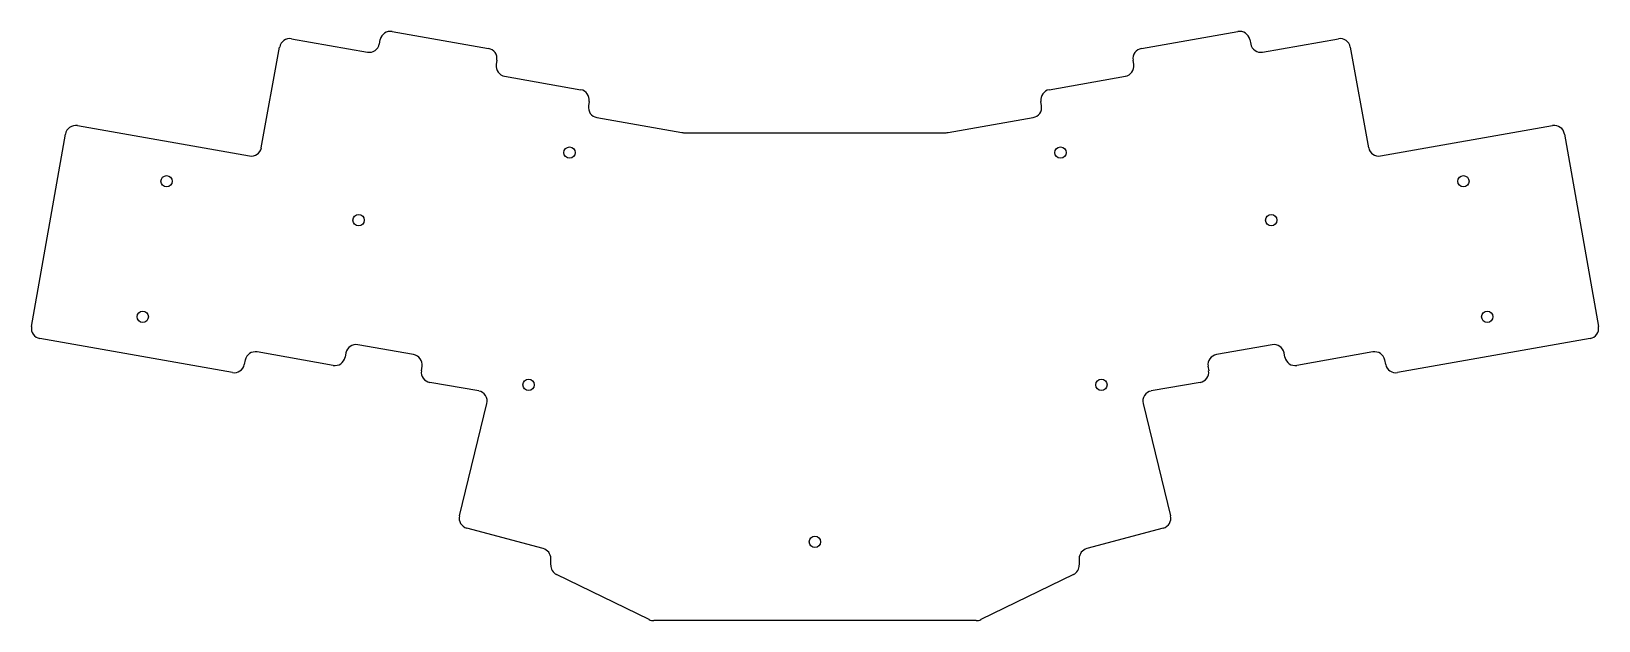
# Model space of a CAD drawing. Header units: millimetres. Extents: x 68 to 372, y -180 to -66.
import ezdxf

# ---------------------------------------------------------------- set-up
doc = ezdxf.new("R2010")
doc.units = ezdxf.units.MM

msp = doc.modelspace()

# ---------------------------------------------------------------- linework, layer by layer
at = {"linetype": 'CONTINUOUS'}
for p, q in [((138.16, -65.94), (156.85, -69.23)), ((283.5, -69.23), (302.18, -65.94)), ((112.79, -88.46), (116.35, -68.95)), ((118.67, -67.34), (133.37, -69.93)), ((135.68, -68.37), (135.85, -67.5)), ((304.49, -67.5), (304.67, -68.37)), ((306.97, -69.93), (321.68, -67.34)), ((323.99, -68.95), (327.55, -88.46)), ((158.48, -71.49), (158.35, -72.36)), ((281.99, -72.36), (281.86, -71.49)), ((159.98, -74.62), (174.73, -77.22)), ((265.61, -77.22), (280.36, -74.62)), ((176.36, -79.48), (176.24, -80.35)), ((264.11, -80.35), (263.98, -79.48)), ((77.12, -84.19), (110.48, -90.07)), ((177.87, -82.61), (194.36, -85.52)), ((245.99, -85.52), (262.48, -82.61)), ((329.87, -90.07), (363.22, -84.19)), ((68.22, -123.15), (74.81, -85.81)), ((194.7, -85.55), (245.64, -85.55)), ((365.54, -85.81), (372.12, -123.15)), ((107.19, -132.05), (69.84, -125.46)), ((142.32, -128.57), (131.51, -126.67)), ((308.83, -126.67), (298.02, -128.57)), ((370.5, -125.46), (333.16, -132.05)), ((109.67, -129.62), (109.49, -130.48)), ((126.72, -130.66), (111.98, -128.06)), ((129.21, -128.23), (129.03, -129.09)), ((311.31, -129.09), (311.14, -128.23)), ((328.37, -128.06), (313.62, -130.66)), ((330.85, -130.48), (330.67, -129.62)), ((143.83, -131.7), (143.96, -130.83)), ((296.39, -130.83), (296.52, -131.7)), ((154.95, -135.63), (145.46, -133.96)), ((294.89, -133.96), (285.4, -135.63)), ((151.2, -159.8), (156.54, -138.08)), ((283.8, -138.08), (289.14, -159.8)), ((167.45, -166.18), (152.63, -162.21)), ((287.72, -162.21), (272.89, -166.18)), ((168.92, -169.36), (168.94, -168.14)), ((271.41, -168.14), (271.42, -169.36)), ((188.01, -179.95), (170.04, -171.18)), ((270.3, -171.18), (252.33, -179.95)), ((251.46, -180.15), (188.89, -180.15))]:
    msp.add_line(p, q, dxfattribs=at)
for centre in [(172.57, -89.41), (267.78, -89.41), (94.42, -94.98), (345.93, -94.98), (131.67, -102.51), (308.67, -102.51), (89.79, -121.24), (350.56, -121.24), (164.63, -134.44), (275.71, -134.44), (220.17, -164.87)]:
    msp.add_circle(centre, 1.1, dxfattribs=at)
for centre, start, end in [((137.81, -67.91), 80, 168.3102), ((302.53, -67.91), 11.6898, 100), ((118.32, -69.31), 80, 169.6619), ((133.72, -67.96), 260, 348.3102), ((156.5, -71.2), 351.6898, 80), ((283.84, -71.2), 100, 188.3102), ((306.63, -67.96), 191.6898, 280), ((322.02, -69.31), 10.3381, 100), ((160.33, -72.65), 171.6898, 260), ((280.01, -72.65), 280, 8.3102), ((174.39, -79.19), 351.6898, 80), ((265.96, -79.19), 100, 188.3102), ((178.22, -80.64), 171.6898, 260), ((262.13, -80.64), 280, 8.3102), ((76.77, -86.16), 80, 170), ((363.57, -86.16), 10, 100), ((194.7, -83.55), 260, 270), ((245.64, -83.55), 270, 280), ((110.83, -88.1), 260, 349.6619), ((329.52, -88.1), 190.3381, 280), ((70.19, -123.49), 170, 260), ((370.15, -123.49), 280, 10), ((131.17, -128.64), 80, 168.3102), ((309.18, -128.64), 11.6898, 100), ((107.53, -130.08), 260, 348.3102), ((111.63, -130.03), 80, 168.3102), ((127.07, -128.69), 260, 348.3102), ((141.98, -130.54), 351.6898, 80), ((298.37, -130.54), 100, 188.3102), ((313.27, -128.69), 191.6898, 280), ((328.72, -130.03), 11.6898, 100), ((332.81, -130.08), 191.6898, 280), ((145.81, -131.99), 171.6898, 260), ((294.54, -131.99), 280, 8.3102), ((154.6, -137.6), 346.1881, 80), ((285.74, -137.6), 100, 193.8119), ((153.15, -160.28), 166.1881, 255), ((287.2, -160.28), 285, 13.8119), ((166.94, -168.11), 359.3283, 75), ((273.41, -168.11), 105, 180.6717), ((170.92, -169.39), 179.3283, 244), ((269.42, -169.39), 296, 0.6717), ((188.89, -178.15), 244, 270), ((251.46, -178.15), 270, 296)]:
    msp.add_arc(centre, 2, start, end, dxfattribs=at)

doc.saveas('drawing.dxf')
